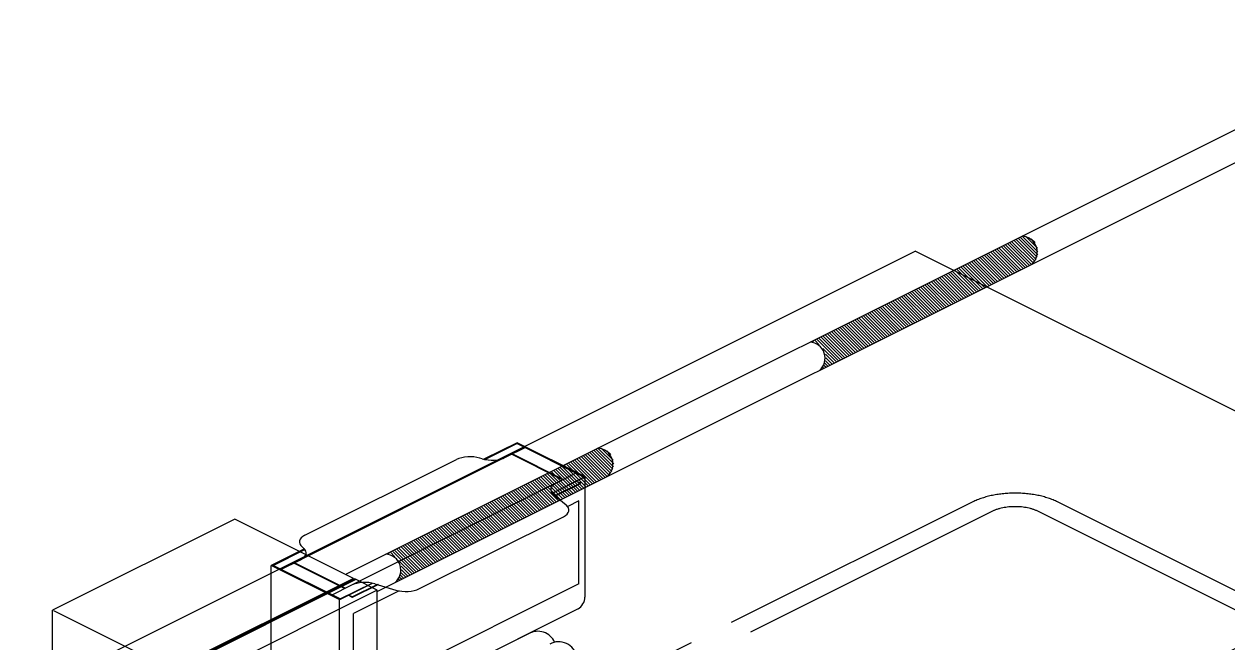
# Model space of a CAD drawing. Header units: millimetres. Extents: x 29838256 to 30236675, y -914750 to -833241.
# Drawn here: x 29964326 to 29966333, y -854359 to -853327 of the extents above; entities that cross this region are included whole.
import ezdxf

# ---------------------------------------------------------------- set-up
doc = ezdxf.new("R2010")
doc.units = ezdxf.units.MM
doc.header["$LTSCALE"] = 600
doc.header["$MEASUREMENT"] = 0
doc.linetypes.add('CENTER2', pattern=[1.125, 0.75, -0.125, 0.125, -0.125])
for name, color, linetype in [('Parking-E', 7, 'CONTINUOUS'), ('Parking-S', 3, 'CONTINUOUS'), ('주차-기타', 7, 'CONTINUOUS')]:
    doc.layers.add(name, color=color, linetype=linetype)

msp = doc.modelspace()

# ---------------------------------------------------------------- linework, layer by layer
at = {"layer": 'Parking-E', "color": 3, "ltscale": 2, "extrusion": (0, -0.8660254037844385, 0.5000000000000002)}
for p, q in [((29964863.53983477, -854243.5151221365, 426320.6157230096), (29966696.9534609, -853326.808309068, 427908.3984988906)), ((29964914.52440625, -854272.9963231678, 59401.13642843386), (29966712.56199274, -853373.9775299237, 367602.1014524436))]:
    msp.add_line(p, q, dxfattribs=at)
at = {"layer": 'Parking-E', "color": 1, "ltscale": 2}
for p, q in [((29966008.36513356, -853725.3130236445, 427295.9242395249), (29965972.22476628, -853689.1726563722, 427295.9242395249)), ((29966010.82126165, -853722.4649690565, 427295.9242395249), (29965975.76088807, -853687.40459548, 427295.9242395249)), ((29966012.89097784, -853719.2305025687, 427295.9242395249), (29965979.29700986, -853685.636534588, 427295.9242395249)), ((29966014.53484808, -853715.570190135, 427295.9242395249), (29965982.83313164, -853683.8684736948, 427295.9242395249)), ((29966015.67043766, -853711.4015970324, 427295.9242395249), (29965986.36925342, -853682.1004128027, 427295.9242395249)), ((29966016.12611456, -853706.5530912578, 427295.9242395249), (29965989.90537521, -853680.3323519096, 427295.9242395249)), ((29966015.46663764, -853700.5894316661, 427295.9242395249), (29965995.31508429, -853680.4378783153, 427295.9242395249)), ((29966011.166151, -853690.9847623433, 427295.9242395249), (29966004.91975361, -853684.73836496, 427295.9242395249)), ((29965966.44029605, -853747.0383782679, 427295.9242395249), (29965929.79130486, -853710.3893870844, 427295.9242395249)), ((29965969.97641783, -853745.2703173766, 427295.9242395249), (29965933.32742665, -853708.6213261923, 427295.9242395249)), ((29965973.51253961, -853743.5022564835, 427295.9242395249), (29965936.86354844, -853706.8532652983, 427295.9242395249)), ((29965977.04866141, -853741.7341955905, 427295.9242395249), (29965940.39967022, -853705.0852044062, 427295.9242395249)), ((29965980.58478319, -853739.9661346974, 427295.9242395249), (29965943.935792, -853703.3171435131, 427295.9242395249)), ((29965984.12090497, -853738.1980738062, 427295.9242395249), (29965947.47191379, -853701.5490826218, 427295.9242395249)), ((29965987.65702676, -853736.4300129123, 427295.9242395249), (29965951.00803557, -853699.7810217278, 427295.9242395249)), ((29965991.19314855, -853734.66195202, 427295.9242395249), (29965954.54415736, -853698.0129608356, 427295.9242395249)), ((29965994.72927033, -853732.8938911271, 427295.9242395249), (29965958.08027914, -853696.2448999427, 427295.9242395249)), ((29965998.26539212, -853731.1258302358, 427295.9242395249), (29965961.61640093, -853694.4768390515, 427295.9242395249)), ((29966001.8015139, -853729.3577693417, 427295.9242395249), (29965965.15252271, -853692.7087781574, 427295.9242395249)), ((29966005.33763568, -853727.5897084497, 427295.9242395249), (29965968.6886445, -853690.9407172652, 427295.9242395249)), ((29965927.54295641, -853766.4870480871, 427295.9242395249), (29965890.89396523, -853729.8380569028, 427295.9242395249)), ((29965931.07907819, -853764.7189871948, 427295.9242395249), (29965894.43008701, -853728.0699960106, 427295.9242395249)), ((29965934.61519998, -853762.9509263027, 427295.9242395249), (29965897.96620879, -853726.3019351175, 427295.9242395249)), ((29965938.15132177, -853761.1828654088, 427295.9242395249), (29965901.50233058, -853724.5338742244, 427295.9242395249)), ((29965941.68744355, -853759.4148045166, 427295.9242395249), (29965905.03845237, -853722.7658133324, 427295.9242395249)), ((29965945.22356534, -853757.6467436245, 427295.9242395249), (29965908.57457415, -853720.9977524402, 427295.9242395249)), ((29965948.75968712, -853755.8786827323, 427295.9242395249), (29965912.11069593, -853719.229691547, 427295.9242395249)), ((29965952.29580891, -853754.1106218382, 427295.9242395249), (29965915.64681773, -853717.4616306549, 427295.9242395249)), ((29965955.83193069, -853752.3425609461, 427295.9242395249), (29965919.18293951, -853715.6935697618, 427295.9242395249)), ((29965959.36805248, -853750.574500054, 427295.9242395249), (29965922.71906129, -853713.9255088706, 427295.9242395249)), ((29965962.90417426, -853748.8064391619, 427295.9242395249), (29965926.25518308, -853712.1574479765, 427295.9242395249)), ((29965888.64561677, -853785.9357179054, 427295.9242395249), (29965851.99662559, -853749.286726721, 427295.9242395249)), ((29965892.18173856, -853784.1676570133, 427295.9242395249), (29965855.53274737, -853747.5186658289, 427295.9242395249)), ((29965895.71786034, -853782.399596121, 427295.9242395249), (29965859.06886916, -853745.7506049357, 427295.9242395249)), ((29965899.25398213, -853780.6315352271, 427295.9242395249), (29965862.60499094, -853743.9825440437, 427295.9242395249)), ((29965902.79010391, -853778.8634743349, 427295.9242395249), (29965866.14111273, -853742.2144831506, 427295.9242395249)), ((29965906.3262257, -853777.0954134428, 427295.9242395249), (29965869.67723452, -853740.4464222584, 427295.9242395249)), ((29965909.86234749, -853775.3273525496, 427295.9242395249), (29965873.2133563, -853738.6783613653, 427295.9242395249)), ((29965913.39846927, -853773.5592916574, 427295.9242395249), (29965876.74947809, -853736.9103004731, 427295.9242395249)), ((29965916.93459105, -853771.7912307644, 427295.9242395249), (29965880.28559987, -853735.1422395802, 427295.9242395249)), ((29965920.47071284, -853770.0231698733, 427295.9242395249), (29965883.82172165, -853733.374178688, 427295.9242395249)), ((29965924.00683463, -853768.2551089792, 427295.9242395249), (29965887.35784344, -853731.6061177949, 427295.9242395249)), ((29965846.21215535, -853807.1524486176, 427295.9242395249), (29965809.56316416, -853770.5034574323, 427295.9242395249)), ((29965849.74827714, -853805.3843877236, 427295.9242395249), (29965813.09928595, -853768.7353965403, 427295.9242395249)), ((29965853.28439892, -853803.6163268324, 427295.9242395249), (29965816.63540774, -853766.9673356481, 427295.9242395249)), ((29965856.82052071, -853801.8482659393, 427295.9242395249), (29965820.17152952, -853765.1992747559, 427295.9242395249)), ((29965860.35664249, -853800.0802050462, 427295.9242395249), (29965823.70765131, -853763.4312138619, 427295.9242395249)), ((29965863.89276428, -853798.3121441532, 427295.9242395249), (29965827.24377309, -853761.6631529689, 427295.9242395249)), ((29965867.42888606, -853796.544083262, 427295.9242395249), (29965830.77989488, -853759.8950920776, 427295.9242395249)), ((29965870.96500785, -853794.776022368, 427295.9242395249), (29965834.31601666, -853758.1270311836, 427295.9242395249)), ((29965874.50112963, -853793.0079614758, 427295.9242395249), (29965837.85213845, -853756.3589702914, 427295.9242395249)), ((29965878.03725141, -853791.2399005828, 427295.9242395249), (29965841.38826023, -853754.5909093984, 427295.9242395249)), ((29965881.5733732, -853789.4718396915, 427295.9242395249), (29965844.92438202, -853752.8228485072, 427295.9242395249)), ((29965885.10949499, -853787.7037787975, 427295.9242395249), (29965848.4605038, -853751.0547876131, 427295.9242395249)), ((29965807.31481571, -853826.6011184349, 427295.9242395249), (29965770.66582453, -853789.9521272507, 427295.9242395249)), ((29965810.8509375, -853824.8330575428, 427295.9242395249), (29965774.20194631, -853788.1840663585, 427295.9242395249)), ((29965814.38705928, -853823.0649966508, 427295.9242395249), (29965777.7380681, -853786.4160054664, 427295.9242395249)), ((29965817.92318107, -853821.2969357586, 427295.9242395249), (29965781.27418988, -853784.6479445732, 427295.9242395249)), ((29965821.45930285, -853819.5288748646, 427295.9242395249), (29965784.81031167, -853782.8798836803, 427295.9242395249)), ((29965824.99542464, -853817.7608139724, 427295.9242395249), (29965788.34643345, -853781.1118227881, 427295.9242395249)), ((29965828.53154642, -853815.9927530802, 427295.9242395249), (29965791.88255524, -853779.3437618968, 427295.9242395249)), ((29965832.06766821, -853814.2246921881, 427295.9242395249), (29965795.41867702, -853777.5757010028, 427295.9242395249)), ((29965835.60379, -853812.456631294, 427295.9242395249), (29965798.95479881, -853775.8076401107, 427295.9242395249)), ((29965839.13991178, -853810.6885704019, 427295.9242395249), (29965802.4909206, -853774.0395792177, 427295.9242395249)), ((29965842.67603356, -853808.9205095097, 427295.9242395249), (29965806.02704238, -853772.2715183264, 427295.9242395249)), ((29965764.88135429, -853847.8178491472, 427295.9242395249), (29965728.23236311, -853811.1688579629, 427295.9242395249)), ((29965768.41747608, -853846.0497882533, 427295.9242395249), (29965731.76848489, -853809.400797069, 427295.9242395249)), ((29965771.95359786, -853844.2817273611, 427295.9242395249), (29965735.30460667, -853807.6327361767, 427295.9242395249)), ((29965775.48971964, -853842.513666469, 427295.9242395249), (29965738.84072846, -853805.8646752837, 427295.9242395249)), ((29965779.02584143, -853840.7456055759, 427295.9242395249), (29965742.37685025, -853804.0966143914, 427295.9242395249)), ((29965782.56196322, -853838.9775446829, 427295.9242395249), (29965745.91297204, -853802.3285534994, 427295.9242395249)), ((29965786.098085, -853837.2094837908, 427295.9242395249), (29965749.44909381, -853800.5604926064, 427295.9242395249)), ((29965789.63420678, -853835.4414228986, 427295.9242395249), (29965752.9852156, -853798.7924317141, 427295.9242395249)), ((29965793.17032857, -853833.6733620055, 427295.9242395249), (29965756.52133739, -853797.0243708211, 427295.9242395249)), ((29965796.70645035, -853831.9053011133, 427295.9242395249), (29965760.05745918, -853795.256309929, 427295.9242395249)), ((29965800.24257214, -853830.1372402202, 427295.9242395249), (29965763.59358096, -853793.4882490359, 427295.9242395249)), ((29965803.77869393, -853828.369179329, 427295.9242395249), (29965767.12970274, -853791.7201881438, 427295.9242395249)), ((29965725.98401465, -853867.2665189655, 427295.9242395249), (29965689.33502347, -853830.6175277813, 427295.9242395249)), ((29965729.52013644, -853865.4984580724, 427295.9242395249), (29965692.87114526, -853828.8494668882, 427295.9242395249)), ((29965733.05625823, -853863.7303971794, 427295.9242395249), (29965696.40726704, -853827.081405995, 427295.9242395249)), ((29965736.59238001, -853861.9623362882, 427295.9242395249), (29965699.94338883, -853825.3133451039, 427295.9242395249)), ((29965740.12850179, -853860.194275395, 427295.9242395249), (29965703.47951061, -853823.5452842107, 427295.9242395249)), ((29965743.66462358, -853858.426214502, 427295.9242395249), (29965707.01563239, -853821.7772233177, 427295.9242395249)), ((29965747.20074537, -853856.658153609, 427295.9242395249), (29965710.55175418, -853820.0091624237, 427295.9242395249)), ((29965750.73686715, -853854.8900927177, 427295.9242395249), (29965714.08787597, -853818.2411015334, 427295.9242395249)), ((29965754.27298893, -853853.1220318237, 427295.9242395249), (29965717.62399775, -853816.4730406384, 427295.9242395249)), ((29965757.80911072, -853851.3539709315, 427295.9242395249), (29965721.16011953, -853814.7049797472, 427295.9242395249)), ((29965761.34523251, -853849.5859100386, 427295.9242395249), (29965724.69624132, -853812.9369188532, 427295.9242395249)), ((29965687.08667502, -853886.7151887848, 427295.9242395249), (29965650.43768383, -853850.0661975986, 427295.9242395249)), ((29965690.6227968, -853884.9471278908, 427295.9242395249), (29965653.97380562, -853848.2981367065, 427295.9242395249)), ((29965694.15891859, -853883.1790669987, 427295.9242395249), (29965657.5099274, -853846.5300758133, 427295.9242395249)), ((29965697.69504037, -853881.4110061065, 427295.9242395249), (29965661.04604919, -853844.7620149212, 427295.9242395249)), ((29965701.23116216, -853879.6429452143, 427295.9242395249), (29965664.58217097, -853842.9939540282, 427295.9242395249)), ((29965704.76728394, -853877.8748843203, 427295.9242395249), (29965668.11829276, -853841.225893136, 427295.9242395249)), ((29965708.30340573, -853876.1068234282, 427295.9242395249), (29965671.65441455, -853839.457832243, 427295.9242395249)), ((29965711.83952751, -853874.3387625361, 427295.9242395249), (29965675.19053633, -853837.6897713516, 427295.9242395249)), ((29965715.3756493, -853872.5707016439, 427295.9242395249), (29965678.72665811, -853835.9217104577, 427295.9242395249)), ((29965718.91177108, -853870.8026407498, 427295.9242395249), (29965682.2627799, -853834.1536495655, 427295.9242395249)), ((29965722.44789287, -853869.0345798576, 427295.9242395249), (29965685.79890168, -853832.3855886725, 427295.9242395249)), ((29965641.70290577, -853857.2439675729, 427295.9242395249), (29965639.82931847, -853855.3703802768, 427295.9242395249)), ((29965651.3075751, -853861.5444542157, 427295.9242395249), (29965643.36544026, -853853.6023193839, 427295.9242395249)), ((29965683.55055323, -853888.483249676, 427295.9242395249), (29965646.90156205, -853851.8342584907, 427295.9242395249)), ((29965680.01443145, -853890.2513105691, 427295.9242395249), (29965657.55397248, -853867.7908516056, 427295.9242395249)), ((29965676.47830966, -853892.0193714612, 427295.9242395249), (29965661.85445913, -853877.3955209265, 427295.9242395249)), ((29965669.40606609, -853895.5554932465, 427295.9242395249), (29965662.05825914, -853888.2076862911, 427295.9242395249)), ((29965672.94218787, -853893.7874323543, 427295.9242395249), (29965662.51393604, -853883.3591805171, 427295.9242395249)), ((29965655.26157895, -853902.6277368169, 427295.9242395249), (29965654.75295503, -853902.1191129038, 427295.9242395249)), ((29965658.79770073, -853900.8596759248, 427295.9242395249), (29965657.20908313, -853899.271058315, 427295.9242395249)), ((29965662.33382252, -853899.0916150316, 427295.9242395249), (29965659.27879932, -853896.0365918281, 427295.9242395249)), ((29965665.8699443, -853897.3235541387, 427295.9242395249), (29965660.92266956, -853892.3762793937, 427295.9242395249)), ((29965283.9687915, -854088.27413054, 426683.4499801545), (29965247.31980032, -854051.6251393555, 426683.4499801545)), ((29965287.50491329, -854086.5060696467, 426683.4499801545), (29965250.85592211, -854049.8570784633, 426683.4499801545)), ((29965291.04103507, -854084.7380087556, 426683.4499801545), (29965254.39204389, -854048.0890175712, 426683.4499801545)), ((29965294.57715686, -854082.9699478616, 426683.4499801545), (29965257.92816567, -854046.3209566781, 426683.4499801545)), ((29965298.11327864, -854081.2018869694, 426683.4499801545), (29965261.46428746, -854044.5528957851, 426683.4499801545)), ((29965301.14077651, -854078.9252021642, 426683.4499801545), (29965265.00040924, -854042.784834893, 426683.4499801545)), ((29965303.59690461, -854076.0771475763, 426683.4499801545), (29965268.53653103, -854041.0167739999, 426683.4499801545)), ((29965305.6666208, -854072.8426810885, 426683.4499801545), (29965272.07265281, -854039.2487131077, 426683.4499801545)), ((29965307.31049104, -854069.1823686549, 426683.4499801545), (29965275.60877459, -854037.4806522146, 426683.4499801545)), ((29965308.44608061, -854065.0137755523, 426683.4499801545), (29965279.14489638, -854035.7125913234, 426683.4499801545)), ((29965308.90175752, -854060.1652697775, 426683.4499801545), (29965282.68101817, -854033.9445304294, 426683.4499801545)), ((29965308.2422806, -854054.201610186, 426683.4499801545), (29965288.09072725, -854034.0500568353, 426683.4499801545)), ((29965303.94179396, -854044.5969408631, 426683.4499801545), (29965297.69539658, -854038.3505434797, 426683.4499801545)), ((29965245.07145187, -854107.7228003582, 426683.4499801545), (29965208.42246068, -854071.0738091738, 426683.4499801545)), ((29965248.60757365, -854105.954739466, 426683.4499801545), (29965211.95858247, -854069.3057482817, 426683.4499801545)), ((29965252.14369543, -854104.1866785738, 426683.4499801545), (29965215.49470425, -854067.5376873894, 426683.4499801545)), ((29965255.67981722, -854102.4186176817, 426683.4499801545), (29965219.03082603, -854065.7696264965, 426683.4499801545)), ((29965259.215939, -854100.6505567877, 426683.4499801545), (29965222.56694783, -854064.0015656033, 426683.4499801545)), ((29965262.75206079, -854098.8824958965, 426683.4499801545), (29965226.10306961, -854062.2335047121, 426683.4499801545)), ((29965266.28818258, -854097.1144350035, 426683.4499801545), (29965229.63919139, -854060.4654438191, 426683.4499801545)), ((29965269.82430436, -854095.3463741103, 426683.4499801545), (29965233.17531318, -854058.6973829259, 426683.4499801545)), ((29965273.36042615, -854093.5783132173, 426683.4499801545), (29965236.71143496, -854056.9293220338, 426683.4499801545)), ((29965276.89654793, -854091.810252326, 426683.4499801545), (29965240.24755675, -854055.1612611416, 426683.4499801545)), ((29965280.43266971, -854090.0421914321, 426683.4499801545), (29965243.78367853, -854053.3932002486, 426683.4499801545)), ((29965206.17411222, -854127.1714701774, 426683.4499801545), (29965169.52512104, -854090.522478993, 426683.4499801545)), ((29965209.71023401, -854125.4034092842, 426683.4499801545), (29965173.06124283, -854088.7544181, 426683.4499801545)), ((29965213.2463558, -854123.6353483931, 426683.4499801545), (29965176.59736462, -854086.9863572078, 426683.4499801545)), ((29965216.78247759, -854121.867287499, 426683.4499801545), (29965180.1334864, -854085.2182963148, 426683.4499801545)), ((29965220.31859937, -854120.0992266069, 426683.4499801545), (29965183.66960818, -854083.4502354226, 426683.4499801545)), ((29965223.85472115, -854118.3311657148, 426683.4499801545), (29965187.20572997, -854081.6821745305, 426683.4499801545)), ((29965227.39084294, -854116.5631048226, 426683.4499801545), (29965190.74185175, -854079.9141136374, 426683.4499801545)), ((29965230.92696473, -854114.7950439285, 426683.4499801545), (29965194.27797354, -854078.1460527441, 426683.4499801545)), ((29965234.46308651, -854113.0269830364, 426683.4499801545), (29965197.81409533, -854076.3779918521, 426683.4499801545)), ((29965237.99920829, -854111.2589221442, 426683.4499801545), (29965201.35021711, -854074.60993096, 426683.4499801545)), ((29965241.53533008, -854109.4908612521, 426683.4499801545), (29965204.88633889, -854072.8418700668, 426683.4499801545)), ((29965163.74065081, -854148.3882008878, 426683.4499801545), (29965127.09165962, -854111.7392097043, 426683.4499801545)), ((29965167.27677259, -854146.6201399957, 426683.4499801545), (29965130.62778141, -854109.9711488113, 426683.4499801545)), ((29965170.81289437, -854144.8520791025, 426683.4499801545), (29965134.16390319, -854108.2030879182, 426683.4499801545)), ((29965174.34901616, -854143.0840182113, 426683.4499801545), (29965137.70002498, -854106.4350270269, 426683.4499801545)), ((29965177.88513795, -854141.3159573174, 426683.4499801545), (29965141.23614676, -854104.6669661339, 426683.4499801545)), ((29965181.42125973, -854139.5478964252, 426683.4499801545), (29965144.77226854, -854102.89890524, 426683.4499801545)), ((29965184.95738151, -854137.7798355331, 426683.4499801545), (29965148.30839033, -854101.1308443487, 426683.4499801545)), ((29965188.4935033, -854136.011774641, 426683.4499801545), (29965151.84451212, -854099.3627834556, 426683.4499801545)), ((29965192.02962509, -854134.2437137468, 426683.4499801545), (29965155.38063391, -854097.5947225634, 426683.4499801545)), ((29965195.56574687, -854132.4756528547, 426683.4499801545), (29965158.91675569, -854095.8266616703, 426683.4499801545)), ((29965199.10186866, -854130.7075919627, 426683.4499801545), (29965162.45287747, -854094.0586007783, 426683.4499801545)), ((29965202.63799044, -854128.9395310695, 426683.4499801545), (29965165.98899926, -854092.2905398852, 426683.4499801545)), ((29965124.84331117, -854167.8368707078, 426683.4499801545), (29965088.19431998, -854131.1878795216, 426683.4499801545)), ((29965128.37943295, -854166.0688098139, 426683.4499801545), (29965091.73044177, -854129.4198186295, 426683.4499801545)), ((29965131.91555474, -854164.3007489218, 426683.4499801545), (29965095.26656355, -854127.6517577375, 426683.4499801545)), ((29965135.45167652, -854162.5326880296, 426683.4499801545), (29965098.80268534, -854125.8836968453, 426683.4499801545)), ((29965138.98779831, -854160.7646271375, 426683.4499801545), (29965102.33880712, -854124.1156359522, 426683.4499801545)), ((29965142.5239201, -854158.9965662435, 426683.4499801545), (29965105.87492891, -854122.3475750592, 426683.4499801545)), ((29965146.06004188, -854157.2285053523, 426683.4499801545), (29965109.4110507, -854120.579514168, 426683.4499801545)), ((29965149.59616366, -854155.4604444592, 426683.4499801545), (29965112.94717248, -854118.8114532748, 426683.4499801545)), ((29965153.13228545, -854153.692383566, 426683.4499801545), (29965116.48329426, -854117.0433923807, 426683.4499801545)), ((29965156.66840724, -854151.924322673, 426683.4499801545), (29965120.01941605, -854115.2753314887, 426683.4499801545)), ((29965160.20452902, -854150.1562617818, 426683.4499801545), (29965123.55553784, -854113.5072705974, 426683.4499801545)), ((29965085.94597153, -854187.2855405253, 426683.4499801545), (29965049.29698035, -854150.6365493409, 426683.4499801545)), ((29965089.48209332, -854185.5174796332, 426683.4499801545), (29965052.83310213, -854148.8684884479, 426683.4499801545)), ((29965093.0182151, -854183.74941874, 426683.4499801545), (29965056.36922392, -854147.1004275548, 426683.4499801545)), ((29965096.55433689, -854181.9813578489, 426683.4499801545), (29965059.9053457, -854145.3323666626, 426683.4499801545)), ((29965100.09045867, -854180.2132969548, 426683.4499801545), (29965063.44146749, -854143.5643057706, 426683.4499801545)), ((29965103.62658046, -854178.4452360626, 426683.4499801545), (29965066.97758927, -854141.7962448775, 426683.4499801545)), ((29965107.16270224, -854176.6771751706, 426683.4499801545), (29965070.51371106, -854140.0281839853, 426683.4499801545)), ((29965110.69882403, -854174.9091142785, 426683.4499801545), (29965074.04983284, -854138.2601230931, 426683.4499801545)), ((29965114.23494581, -854173.1410533843, 426683.4499801545), (29965077.58595463, -854136.4920622, 426683.4499801545)), ((29965117.7710676, -854171.3729924922, 426683.4499801545), (29965081.12207641, -854134.7240013079, 426683.4499801545)), ((29965121.30718938, -854169.6049316, 426683.4499801545), (29965084.6581982, -854132.9559404157, 426683.4499801545)), ((29965043.51251011, -854208.5022712376, 426683.4499801545), (29965006.86351892, -854171.8532800523, 426683.4499801545)), ((29965047.04863189, -854206.7342103436, 426683.4499801545), (29965010.39964071, -854170.0852191601, 426683.4499801545)), ((29965050.58475368, -854204.9661494514, 426683.4499801545), (29965013.93576249, -854168.3171582661, 426683.4499801545)), ((29965054.12087546, -854203.1980885584, 426683.4499801545), (29965017.47188428, -854166.549097374, 426683.4499801545)), ((29965057.65699725, -854201.4300276671, 426683.4499801545), (29965021.00800606, -854164.7810364827, 426683.4499801545)), ((29965061.19311903, -854199.6619667731, 426683.4499801545), (29965024.54412785, -854163.0129755896, 426683.4499801545)), ((29965064.72924082, -854197.893905881, 426683.4499801545), (29965028.08024963, -854161.2449146957, 426683.4499801545)), ((29965068.2653626, -854196.1258449889, 426683.4499801545), (29965031.61637142, -854159.4768538035, 426683.4499801545)), ((29965071.80148439, -854194.3577840958, 426683.4499801545), (29965035.1524932, -854157.7087929114, 426683.4499801545)), ((29965075.33760617, -854192.5897232026, 426683.4499801545), (29965038.68861499, -854155.9407320183, 426683.4499801545)), ((29965078.87372796, -854190.8216623105, 426683.4499801545), (29965042.22473677, -854154.1726711253, 426683.4499801545)), ((29965082.40984974, -854189.0536014184, 426683.4499801545), (29965045.76085856, -854152.4046102341, 426683.4499801545)), ((29965004.61517047, -854227.9509410559, 426683.4499801545), (29964967.96617929, -854191.3019498715, 426683.4499801545)), ((29965008.15129226, -854226.1828801637, 426683.4499801545), (29964971.50230107, -854189.5338889776, 426683.4499801545)), ((29965011.68741404, -854224.4148192697, 426683.4499801545), (29964975.03842286, -854187.7658280854, 426683.4499801545)), ((29965015.22353583, -854222.6467583776, 426683.4499801545), (29964978.57454464, -854185.9977671922, 426683.4499801545)), ((29965018.75965761, -854220.8786974853, 426683.4499801545), (29964982.11066643, -854184.229706301, 426683.4499801545)), ((29965022.2957794, -854219.1106365923, 426683.4499801545), (29964985.64678821, -854182.461645407, 426683.4499801545)), ((29965025.83190118, -854217.3425756993, 426683.4499801545), (29964989.18291, -854180.6935845149, 426683.4499801545)), ((29965029.36802297, -854215.574514808, 426683.4499801545), (29964992.71903178, -854178.9255236228, 426683.4499801545)), ((29965032.90414475, -854213.806453915, 426683.4499801545), (29964996.25515357, -854177.1574627307, 426683.4499801545)), ((29965036.44026654, -854212.0383930218, 426683.4499801545), (29964999.79127536, -854175.3894018366, 426683.4499801545)), ((29965039.97638833, -854210.2703321287, 426683.4499801545), (29965003.32739714, -854173.6213409444, 426683.4499801545)), ((29964934.47854873, -854210.8561460928, 426683.4499801545), (29964932.60496143, -854208.9825587968, 426683.4499801545)), ((29964944.08321805, -854215.1566327355, 426683.4499801545), (29964936.14108322, -854207.2144979036, 426683.4499801545)), ((29964976.32619619, -854242.0954281959, 426683.4499801545), (29964939.67720501, -854205.4464370105, 426683.4499801545)), ((29964979.86231798, -854240.3273673046, 426683.4499801545), (29964943.21332679, -854203.6783761183, 426683.4499801545)), ((29964983.39843976, -854238.5593064106, 426683.4499801545), (29964946.74944858, -854201.9103152263, 426683.4499801545)), ((29964986.93456155, -854236.7912455186, 426683.4499801545), (29964950.28557036, -854200.1422543332, 426683.4499801545)), ((29964990.47068333, -854235.0231846264, 426683.4499801545), (29964953.82169215, -854198.374193441, 426683.4499801545)), ((29964994.00680512, -854233.2551237342, 426683.4499801545), (29964957.35781393, -854196.606132548, 426683.4499801545)), ((29964997.5429269, -854231.48706284, 426683.4499801545), (29964960.89393571, -854194.8380716558, 426683.4499801545)), ((29965001.07904869, -854229.7190019479, 426683.4499801545), (29964964.4300575, -854193.0700107628, 426683.4499801545)), ((29964972.7900744, -854243.863489089, 426683.4499801545), (29964950.32961544, -854221.4030301253, 426683.4499801545)), ((29964969.25395262, -854245.6315499811, 426683.4499801545), (29964954.63010208, -854231.0076994464, 426683.4499801545)), ((29964955.10946548, -854252.7037935515, 426683.4499801545), (29964952.05444228, -854249.6487703478, 426683.4499801545)), ((29964958.64558726, -854250.9357326585, 426683.4499801545), (29964953.69831252, -854245.9884579135, 426683.4499801545)), ((29964962.18170905, -854249.1676717662, 426683.4499801545), (29964954.8339021, -854241.8198648108, 426683.4499801545)), ((29964965.71783083, -854247.3996108741, 426683.4499801545), (29964955.28957899, -854236.971359037, 426683.4499801545)), ((29964948.03722191, -854256.2399153368, 426683.4499801545), (29964947.528598, -854255.7312914237, 426683.4499801545)), ((29964951.57334369, -854254.4718544446, 426683.4499801545), (29964949.98472609, -854252.8832368348, 426683.4499801545))]:
    msp.add_line(p, q, dxfattribs=at)
at = {"layer": 'Parking-E', "color": 4, "extrusion": (0, -0.8660254037844386, 0.5000000000000002)}
for p, q in [((29964326.06076658, -854448.2052569862, 3789.909852650479), (29965811.23191681, -853705.6196835402, 5076.105794826344)), ((29967897.54377161, -854748.7756109069, 3586.052254154871), (29965811.23191681, -853705.6196835402, 5392.851320570561))]:
    msp.add_line(p, q, dxfattribs=at)
at = {"layer": 'Parking-E', "color": 3, "extrusion": (0, -0.8660254037844386, 0.5000000000000002)}
for p, q in [((29964677.60424665, -854152.4561926391, 6098.242333362436), (29964373.49777312, -854304.5094294024, 5834.878401833027)), ((29964875.1625233, -854251.2353309625, 5923.687169442142), (29964571.05604977, -854403.2885677257, 5660.323237912736)), ((29964877.16285585, -854252.23549724, 5921.954830633498), (29964573.05638232, -854404.2887340032, 5658.590899104091)), ((29964879.16318841, -854253.2356635175, 5921.954830633498), (29964575.05671488, -854405.288900281, 5658.590899104091)), ((29964914.52440625, -854270.9162724433, 5893.063456472945), (29964617.31822291, -854419.5193641182, 5635.675351529672))]:
    msp.add_line(p, q, dxfattribs=at)
at = {"layer": 'Parking-E', "color": 3, "extrusion": (-5.551115123125781e-17, -0.8660254037844387, 0.4999999999999999)}
for p, q in [((29964875.1625233, -854251.2353309627, 5927.15184705793), (29964677.60424665, -854152.4561926388, 6098.242333362567)), ((29964914.52440625, -854270.916272443, 5893.063456473354), (29964877.16285585, -854252.2354972402, 5925.419508249157)), ((29964571.05604977, -854403.2885677266, 5663.787915527504), (29964375.49810567, -854305.50959568, 5833.146063024645))]:
    msp.add_line(p, q, dxfattribs=at)
at = {"layer": 'Parking-E', "color": 3}
for p, q in [((29964914.52440625, -855336.093357838, 5893.063456473412), (29964914.52440625, -854270.916272443, 5893.063456473295)), ((29964373.49777312, -855369.6865147982, 5834.878401832503), (29964373.49777312, -854304.5094294026, 5834.878401832445))]:
    msp.add_line(p, q, dxfattribs=at)
at = {"layer": 'Parking-E', "color": 3, "extrusion": (-3.596714474285057e-14, -0.8660254037844386, 0.5000000000000002)}
for p, q in [((29965030.23119137, -854411.7237833074, 5470.664946481573), (29965169.37163916, -854342.3062137391, 5613.431689685233)), ((29965175.36700721, -854340.286202442, 5707.162685411291), (29965174.28327281, -854339.7443352389, 5708.10122693809))]:
    msp.add_line(p, q, dxfattribs=at)
at = {"layer": 'Parking-E', "color": 3, "ltscale": 2}
for centre in [(29965988.21735236, -853707.0878149212, 427295.9242395184), (29965634.60517384, -853883.893904181, 426989.6871098331), (29965280.99299532, -854060.6999934406, 426683.4499801478), (29965280.99299532, -854060.6999934406, 426683.4499801478), (29964927.3808168, -854237.5060827004, 426377.2128504626)]:
    msp.add_arc(centre, 26.71014301260321, 309.8638609636316, 86.75541634846392, dxfattribs=at)
at = {"layer": 'Parking-E', "color": 3}
for centre, start in [((29965182.18066795, -854370.4161556194, 5646.530827116701), 24.127227195409), ((29965217.18648766, -854387.9190654735, 5591.210741035287), 12.15616457419194)]:
    msp.add_arc(centre, 30.89077614753555, start, 118.5318607681627, dxfattribs=at)
at = {"layer": 'Parking-S', "color": 0, "linetype": 'CENTER2', "extrusion": (0, -0.8660254037844386, 0.5000000000000002)}
for points, elevation in [([(29964422.15713465, -421394.2246377455), (29964775.76931317, -421747.8368162655, 0.4142135623730951), (29964917.21418457, -421747.8368162655), (29966402.38533434, -420262.6656664401, 0.4142135623730951), (29966402.38533432, -420121.2207950426), (29966048.77315582, -419767.608616533, 0.4142135623730951), (29965907.32828439, -419767.6086165227), (29964422.15713466, -421252.7797663481, 0.4142135623730951)], 743904.3049967836), ([(29964453.98223072, -421362.3995416812), (29964807.59440923, -421716.0117201986, 0.4142135623728222), (29964885.38908851, -421716.0117201986), (29966370.56023827, -420230.8405703738, 0.4142135623730415), (29966370.56023826, -420153.0458911119), (29966016.94805975, -419799.4337125996, 0.4142135623728222), (29965939.15338046, -419799.433712592), (29964453.98223073, -421284.6048624141, 0.4142135623730416)], 743904.3049967835)]:
    msp.add_lwpolyline(points, format="xyb", close=True, dxfattribs=dict(at, elevation=elevation))
at = {"layer": '주차-기타', "color": 3, "extrusion": (1.03405782200805e-17, -0.8660254037844386, 0.5000000000000003)}
for p, q in [((29965147.82731729, -854025.0064036165, 5651.273764354749), (29965092.68079762, -854052.5796634506, 5603.515477391873)), ((29965260.98321441, -854081.58435218, 5553.277882853552), (29965260.98321441, -854282.5356539561, 5669.297171028022)), ((29964793.34948935, -854202.2453175784, 5344.286960293958), (29964738.20296968, -854229.8185774125, 5296.528673331358)), ((29964851.35886681, -854286.396525976, 5198.532791830254), (29964906.0474545, -854259.0522321289, 5245.894498070445)), ((29964851.35886681, -854286.396525976, 5198.532791830254), (29964851.35886681, -854497.8922787257, 5320.639921612749)), ((29965249.6676247, -854302.052159281, 5667.49891309509), (29964862.67445668, -854495.5487433632, 5332.352998373465))]:
    msp.add_line(p, q, dxfattribs=at)
at = {"layer": '주차-기타', "color": 3, "extrusion": (0, -0.8660254037844385, 0.5000000000000002)}
for p, q in [((29965093.4666628, -854052.7525103393, 5603.216097797495), (29965146.69575831, -854026.1379625853, 5649.31384672786)), ((29965094.27028856, -854052.9164769468, 5602.93209930237), (29965147.26153779, -854026.4208523282, 5648.823867320324)), ((29965259.28587595, -854082.433021406, 5551.807944635879), (29965147.26153779, -854026.4208523282, 5648.823867320324)), ((29965259.85165543, -854082.1501316631, 5552.297924043414), (29965147.82731728, -854026.1379625853, 5649.31384672786)), ((29965128.59081477, -854049.3349214962, 5609.135535313073), (29964786.86000544, -854220.2003261569, 5313.187973184733)), ((29965089.47342482, -854051.7356125017, 5604.977416518218), (29965085.88628208, -854050.6577257268, 5606.844371177361)), ((29965128.59081477, -854049.3349214962, 5609.135535313073), (29965162.53758391, -854032.3615369273, 5638.53429976288)), ((29965223.64176835, -854086.676367548, 5544.458253523377), (29965138.77484551, -854044.2429061255, 5617.955164647997)), ((29965224.77332732, -854086.1105880622, 5545.438212338452), (29965139.90640448, -854043.6771266399, 5618.935123462977)), ((29965246.27294778, -854075.3607778355, 5564.057429823282), (29965161.40602493, -854032.927316413, 5637.554340947901)), ((29965247.40450675, -854074.7949983499, 5565.037388638263), (29965162.53758391, -854032.3615369273, 5638.53429976288)), ((29964794.30699592, -854179.2893648404, 5384.047836772253), (29965046.76889213, -854053.0584167324, 5602.686252382416)), ((29965213.45773761, -854091.7683829188, 5535.638624188456), (29964871.72692829, -854262.6337875794, 5239.691062060119)), ((29965206.29462671, -854108.9286460244, 5505.916176617925), (29965259.28587595, -854082.433021406, 5551.807944635879)), ((29965206.62255992, -854109.3304589024, 5505.220216298066), (29965259.85165543, -854082.7159111487, 5551.317965228339)), ((29965213.45773761, -854091.7683829188, 5535.638624188456), (29965247.40450675, -854074.7949983499, 5565.037388638263)), ((29965246.55583752, -854089.3638201047, 5539.803449152197), (29965252.77941186, -854092.4756072757, 5534.413675669749)), ((29965247.121617, -854089.0809303619, 5540.293428559732), (29965253.34519135, -854092.1927175329, 5534.903655077195)), ((29965208.6563556, -854111.3270778925, 5501.761970763783), (29965229.74580438, -854128.873184029, 5471.371223460705)), ((29965210.34595044, -854113.6923379868, 5497.665220107446), (29965252.77941186, -854092.4756072757, 5534.413675669749)), ((29965210.91172992, -854113.9752277297, 5497.175240699906), (29965253.34519135, -854092.7584970186, 5533.923696262215)), ((29965210.91172992, -854113.9752277297, 5497.175240699906), (29965210.34595044, -854113.6923379868, 5497.665220107446)), ((29965251.00101539, -854122.1021566393, 5564.659500017595), (29965232.26157989, -854131.4718743898, 5548.43067282099)), ((29964985.05392046, -854268.3771299567, 5229.743301257216), (29965224.94442237, -854148.4318790028, 5437.494570036034)), ((29964740.46608762, -854229.2527979271, 5297.50863214485), (29964793.69518313, -854202.6382501732, 5343.606381075123)), ((29964741.03186711, -854229.53568767, 5297.018652737313), (29964794.02311634, -854203.0400630514, 5342.910420755267)), ((29964791.66138745, -854200.641631183, 5347.064626609407), (29964789.5056139, -854198.8480598142, 5350.171183347582)), ((29964852.49042578, -854285.8307464903, 5199.512750645424), (29964740.46608762, -854229.8185774127, 5296.528673329869)), ((29964853.05620527, -854285.5478567474, 5200.002730052865), (29964741.03186711, -854229.53568767, 5297.018652737313)), ((29964752.91323631, -854237.173710726, 5283.789208734926), (29964786.86000544, -854220.2003261569, 5313.187973184733)), ((29964860.41133858, -854268.2915824358, 5229.891473910213), (29964775.54441573, -854225.8581210133, 5303.388385034831)), ((29964861.54289754, -854267.7258029501, 5230.871432725193), (29964776.6759747, -854225.2923415278, 5304.368343849811)), ((29964837.78015915, -854279.6071721482, 5210.292297610308), (29964752.91323631, -854237.173710726, 5283.789208734926)), ((29964838.91171812, -854279.0413926627, 5211.272256425291), (29964754.04479528, -854236.6079312403, 5284.769167549907)), ((29964871.72692829, -854262.6337875794, 5239.69106206021), (29964837.78015915, -854279.6071721482, 5210.292297610308)), ((29964853.05620527, -854285.5478567474, 5200.002730052865), (29964906.0474545, -854259.0522321289, 5245.894498070822)), ((29964853.62198475, -854285.8307464903, 5199.512750645424), (29964906.85108026, -854259.2161987363, 5245.610499575699)), ((29964873.14137701, -854282.2946247051, 5205.637493239125), (29964915.57483843, -854261.0778939942, 5242.385948801435)), ((29964873.70715649, -854282.5775144479, 5205.147513831585), (29964916.14061791, -854261.3607837369, 5241.895969393895)), ((29965251.00101539, -854260.3924395129, 5683.668233544096), (29964874.96658536, -854448.409654523, 5358.012864449359)), ((29964951.13391123, -854272.0357087184, 5304.966970057681), (29964874.96658536, -854310.1193716496, 5239.004130922672)), ((29964910.84431823, -854260.233096574, 5243.849180855065), (29964945.9365305, -854270.7778209624, 5225.585182462367)), ((29964915.57483843, -854261.0778939942, 5242.385948801435), (29964916.14061791, -854261.3607837369, 5241.895969393895)), ((29964872.57559752, -854282.5775144479, 5205.147513831585), (29964866.35202318, -854279.4657272769, 5210.537287314123)), ((29964873.14137701, -854282.2946247051, 5205.637493239125), (29964866.91780266, -854279.1828375341, 5211.027266721568))]:
    msp.add_line(p, q, dxfattribs=at)
at = {"layer": '주차-기타', "color": 3, "extrusion": (2.490954491285446e-17, -0.8660254037844385, 0.5000000000000002)}
for p, q in [((29965260.98321441, -854081.58435218, 5553.277882853647), (29965147.82731729, -854025.0064036165, 5651.273764354749)), ((29964851.35886681, -854286.3965259765, 5198.53279183044), (29964738.20296968, -854229.8185774124, 5296.528673331266)), ((29964738.20296968, -854430.7698791879, 5412.547961505642), (29964738.20296968, -854229.8185774124, 5296.528673331358))]:
    msp.add_line(p, q, dxfattribs=at)
at = {"layer": '주차-기타', "color": 3}
for p, q in [((29965251.00101539, -854260.3924395129, 5683.668233544096), (29965251.00101539, -854122.1021566393, 5683.668233544096)), ((29964874.96658536, -854448.409654523, 5358.012864449359), (29964874.96658536, -854310.1193716496, 5358.012864449359))]:
    msp.add_line(p, q, dxfattribs=at)
at = {"layer": '주차-기타', "color": 3, "extrusion": (0, -0.8660254037844387, 0.5000000000000003)}
for centre, radius, start, end in [((29965147.26153779, -422121.1854555616, 742432.9878948778), 0.8001330218928984, 45.00000003858565, 134.9999999614143), ((29965069.40007156, -422197.0917637952, 742432.9878948776), 32.00532087571595, 58.99529721575449, 134.9999999614143), ((29965105.95963534, -422144.3824144726, 742432.9878948778), 32.00532087571595, 238.9952972157544, 314.9999999614143), ((29965236.08891704, -422274.5116961678, 742432.9878948778), 32.00532087571595, 134.9999999614143, 211.0047027125787), ((29965259.28587595, -422233.2097937168, 742432.9878948777), 0.8001330218928984, 314.9999999614143, 45.00000003858565), ((29965252.77941186, -422253.2949654566, 742432.9878948778), 0.8001330218928986, 314.9999999614143, 45.00000003858565), ((29965202.31324294, -422342.5763294862, 742432.987894878), 32.00532087571595, 314.9999999614143, 31.0047027125787), ((29964816.93817535, -422449.5536600109, 742432.9878948781), 32.00532087571595, 134.9999999614143, 211.0047027125787), ((29964764.22882602, -422486.113223794, 742432.9878948778), 32.00532087571594, 314.9999999614143, 31.0047027125787), ((29964741.03186711, -422527.4151262454, 742432.9878948778), 0.8001330218928984, 134.9999999614143, 225.0000000385856), ((29964894.35810772, -422616.2425054893, 742432.9878948773), 32.00532087571594, 58.99529721575449, 134.9999999614143), ((29964962.42274103, -422582.4668313937, 742432.9878948778), 32.00532087571594, 238.9952972157544, 314.9999999614143), ((29964853.05620527, -422639.4394644005, 742432.9878948783), 0.8001330218928984, 225.0000000385856, 314.9999999614143), ((29964873.14137701, -422632.9330003154, 742432.9878948777), 0.8001330218928986, 225.0000000385856, 314.9999999614143)]:
    msp.add_arc(centre, radius, start, end, dxfattribs=at)
at = {"layer": '주차-기타', "color": 3, "extrusion": (-0.707106781319494, 0.3535533905268498, 0.6123724355806311)}
msp.add_arc((-12636768.45065433, 16651073.86504035, -21487202.01087105), 16.00266043785797, 39.23152047802591, 129.2315204760625, dxfattribs=at)

doc.saveas('drawing.dxf')
